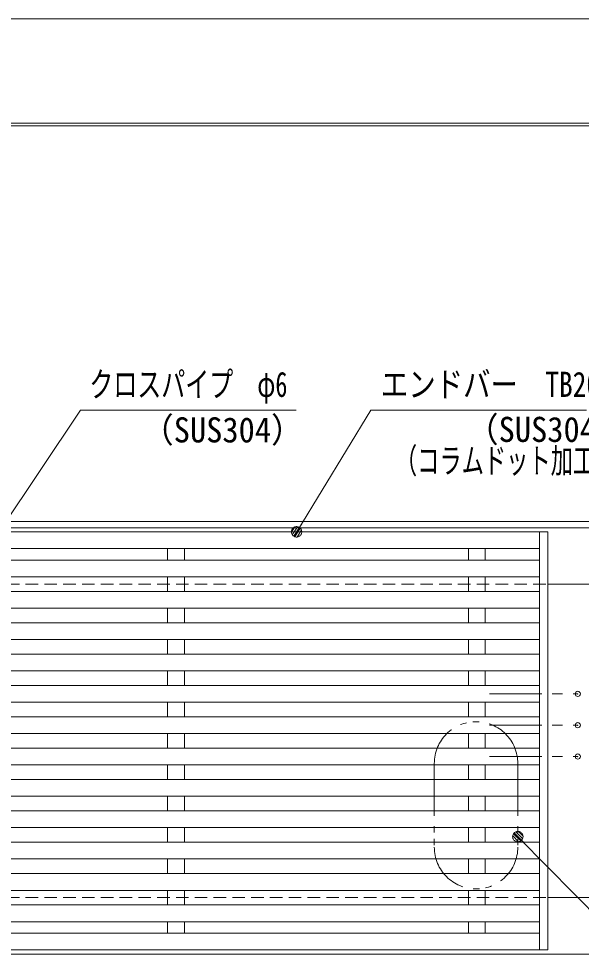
# Model space of a CAD drawing. Units: millimetres, scale not verified. Extents: x -1050 to 1050, y -742 to 742.
# Drawn here: x -259.9 to 9.4, y 293.5 to 742.5 of the extents above; entities that cross this region are included whole.
import ezdxf
from ezdxf.enums import TextEntityAlignment as Align

# ---------------------------------------------------------------- set-up
doc = ezdxf.new("R2010")
doc.units = ezdxf.units.MM
doc.header["$LTSCALE"] = 5
doc.header["$PDMODE"] = 32
doc.header["$PDSIZE"] = 2.5
for name, pattern in [('CHAIN1', [8, 5, -1, 1, -1]), ('DASHED1', [1.8, 1.2, -0.6]), ('DOUBLE_CHAIN1', [8.8, 5, -1, 0.6, -0.6, 0.6, -1])]:
    doc.linetypes.add(name, pattern=pattern)
for name, color, linetype, lineweight in [('0-0_7-図\u3000枠', 4, 'Continuous', 9), ('0-1_寸法注釈', 2, 'Continuous', 9), ('0-2_0', 2, 'Continuous', 9), ('0-3_DEFPOINTS', 134, 'Continuous', 9), ('0-5_枠', 7, 'Continuous', 9), ('0-6_溝開口', 4, 'DASHED1', 9), ('0-7_蓋', 5, 'Continuous', 9), ('0-8_想像線', 134, 'DOUBLE_CHAIN1', 9), ('0-9_中心線', 6, 'CHAIN1', 9)]:
    doc.layers.add(name, color=color, linetype=linetype, lineweight=lineweight)
doc.styles.add('ＭＳ ゴシック', font='')
doc.styles.get('ＭＳ ゴシック').set_extended_font_data('MS Gothic')

# ---------------------------------------------------------------- blocks, each defined once
blk = doc.blocks.new('_Dot')
at = {"layer": '0-2_0'}
for p, q in [((-2.5, 0), (-5, 0)), ((2.445, 0.5), (-2.445, 0.5)), ((1.997, 1.5), (-1.997, 1.5)), ((2.289, -0.995), (-2.289, -0.995)), ((1.499, -1.995), (-1.499, -1.995))]:
    blk.add_line(p, q, dxfattribs=at)
for points in [[(2.5, 0), (2.48, 0.313), (2.421, 0.622), (2.324, 0.92), (2.191, 1.204), (2.023, 1.469), (1.822, 1.711), (1.594, 1.926), (1.34, 2.111), (1.064, 2.262), (0.773, 2.378), (0.468, 2.456), (0.157, 2.495), (-0.157, 2.495), (-0.468, 2.456), (-0.773, 2.378), (-1.064, 2.262), (-1.34, 2.111), (-1.594, 1.926), (-1.822, 1.711), (-2.023, 1.469), (-2.191, 1.204), (-2.324, 0.92), (-2.421, 0.622), (-2.48, 0.313), (-2.5, 0), (0, 0)], [(-2.5, 0), (-2.48, -0.313), (-2.421, -0.622), (-2.324, -0.92), (-2.191, -1.204), (-2.023, -1.469), (-1.822, -1.711), (-1.594, -1.926), (-1.34, -2.111), (-1.064, -2.262), (-0.773, -2.378), (-0.468, -2.456), (-0.157, -2.495), (0.157, -2.495), (0.468, -2.456), (0.773, -2.378), (1.064, -2.262), (1.34, -2.111), (1.594, -1.926), (1.822, -1.711), (2.023, -1.469), (2.191, -1.204), (2.324, -0.92), (2.421, -0.622), (2.48, -0.313), (2.5, 0), (0, 0)]]:
    blk.add_lwpolyline(points, close=True, dxfattribs=at)

msp = doc.modelspace()

# ---------------------------------------------------------------- linework, layer by layer
at = {"layer": '0-0_7-図\u3000枠'}
msp.add_line((-973.75, 691.25), (998.75, 691.25), dxfattribs=at)
msp.add_lwpolyline([(-975, 692.5), (1000, 692.5), (1000, -692.5)], dxfattribs=at)
at = {"layer": '0-1_寸法注釈'}
msp.add_line((141.614, 186.06), (-20.278, 350.529), dxfattribs=at)
for points in [[(-127.119, 555.308), (-230.325, 555.308), (-326.088, 412.436)], [(11.868, 555.308), (-91.339, 555.308), (-126.389, 497.881)]]:
    msp.add_lwpolyline(points, dxfattribs=at)
at = {"layer": '0-3_DEFPOINTS'}
msp.add_lwpolyline([(-1050, -742.5), (-1050, 742.5), (1050, 742.5), (1050, -742.5)], close=True, dxfattribs=at)
for p in [(7.73, 419.534), (7.73, 404.534), (7.73, 389.534)]:
    msp.add_point(p, dxfattribs=at)
at = {"layer": '0-5_枠'}
for p, q in [((-511.649, 502.034), (193.351, 502.034)), ((-508.649, 499.034), (191.515, 499.034)), ((-6.649, 472.034), (193.351, 472.034)), ((-6.649, 322.034), (193.351, 322.034)), ((-508.649, 295.034), (195.187, 295.034))]:
    msp.add_line(p, q, dxfattribs=at)
at = {"layer": '0-6_溝開口'}
for p, q in [((-481.649, 472.034), (-6.649, 472.034)), ((-481.649, 322.034), (-6.649, 322.034))]:
    msp.add_line(p, q, dxfattribs=at)
at = {"layer": '0-7_蓋'}
for p, q in [((-6.649, 497.034), (-506.649, 497.034)), ((-10.649, 497.034), (-10.649, 297.034)), ((-6.649, 497.034), (-6.649, 297.034)), ((-502.649, 489.034), (-10.649, 489.034)), ((-188.649, 489.034), (-188.649, 483.534)), ((-180.649, 489.034), (-180.649, 483.534)), ((-44.649, 489.034), (-44.649, 483.534)), ((-36.649, 489.034), (-36.649, 483.534)), ((-502.649, 483.534), (-10.649, 483.534)), ((-502.649, 475.534), (-10.649, 475.534)), ((-188.649, 475.534), (-188.649, 468.534)), ((-180.649, 475.534), (-180.649, 468.534)), ((-44.649, 475.534), (-44.649, 468.534)), ((-36.649, 475.534), (-36.649, 468.534)), ((-502.649, 468.534), (-10.649, 468.534)), ((-502.649, 460.534), (-10.649, 460.534)), ((-188.649, 460.534), (-188.649, 453.534)), ((-180.649, 460.534), (-180.649, 453.534)), ((-44.649, 460.534), (-44.649, 453.534)), ((-36.649, 460.534), (-36.649, 453.534)), ((-502.649, 453.534), (-10.649, 453.534)), ((-502.649, 445.534), (-10.649, 445.534)), ((-188.649, 445.534), (-188.649, 438.534)), ((-180.649, 445.534), (-180.649, 438.534)), ((-44.649, 445.534), (-44.649, 438.534)), ((-36.649, 445.534), (-36.649, 438.534)), ((-502.649, 438.534), (-10.649, 438.534)), ((-502.649, 430.534), (-10.649, 430.534)), ((-188.649, 430.534), (-188.649, 423.534)), ((-180.649, 430.534), (-180.649, 423.534)), ((-44.649, 430.534), (-44.649, 423.534)), ((-36.649, 430.534), (-36.649, 423.534)), ((-502.649, 423.534), (-10.649, 423.534)), ((-502.649, 415.534), (-10.649, 415.534)), ((-188.649, 415.534), (-188.649, 408.534)), ((-180.649, 415.534), (-180.649, 408.534)), ((-44.649, 415.534), (-44.649, 408.534)), ((-36.649, 415.534), (-36.649, 408.534)), ((-502.649, 408.534), (-10.649, 408.534)), ((-502.649, 400.534), (-10.649, 400.534)), ((-188.649, 400.534), (-188.649, 393.534)), ((-180.649, 400.534), (-180.649, 393.534)), ((-44.649, 400.534), (-44.649, 393.534)), ((-36.649, 400.534), (-36.649, 393.534)), ((-502.649, 393.534), (-10.649, 393.534)), ((-502.649, 385.534), (-10.649, 385.534)), ((-188.649, 378.534), (-188.649, 385.534)), ((-180.649, 378.534), (-180.649, 385.534)), ((-44.649, 378.534), (-44.649, 385.534)), ((-36.649, 378.534), (-36.649, 385.534)), ((-502.649, 378.534), (-10.649, 378.534)), ((-502.649, 370.534), (-10.649, 370.534)), ((-188.649, 363.534), (-188.649, 370.534)), ((-180.649, 363.534), (-180.649, 370.534)), ((-44.649, 363.534), (-44.649, 370.534)), ((-36.649, 363.534), (-36.649, 370.534)), ((-502.649, 363.534), (-10.649, 363.534)), ((-502.649, 355.534), (-10.649, 355.534)), ((-188.649, 348.534), (-188.649, 355.534)), ((-180.649, 348.534), (-180.649, 355.534)), ((-44.649, 348.534), (-44.649, 355.534)), ((-36.649, 348.534), (-36.649, 355.534)), ((-502.649, 348.534), (-10.649, 348.534)), ((-502.649, 340.534), (-10.649, 340.534)), ((-188.649, 333.534), (-188.649, 340.534)), ((-180.649, 333.534), (-180.649, 340.534)), ((-44.649, 333.534), (-44.649, 340.534)), ((-36.649, 333.534), (-36.649, 340.534)), ((-502.649, 333.534), (-10.649, 333.534)), ((-502.649, 325.534), (-10.649, 325.534)), ((-188.649, 318.534), (-188.649, 325.534)), ((-180.649, 318.534), (-180.649, 325.534)), ((-44.649, 318.534), (-44.649, 325.534)), ((-36.649, 318.534), (-36.649, 325.534)), ((-502.649, 318.534), (-10.649, 318.534)), ((-502.649, 310.534), (-10.649, 310.534)), ((-188.649, 305.034), (-188.649, 310.534)), ((-180.649, 305.034), (-180.649, 310.534)), ((-44.649, 305.034), (-44.649, 310.534)), ((-36.649, 305.034), (-36.649, 310.534)), ((-502.649, 305.034), (-10.649, 305.034)), ((-506.649, 297.034), (-6.649, 297.034))]:
    msp.add_line(p, q, dxfattribs=at)
at = {"layer": '0-8_想像線'}
for p, q in [((-60.979, 386.22), (-60.979, 346.22)), ((-20.979, 386.22), (-20.979, 346.22))]:
    msp.add_line(p, q, dxfattribs=at)
for centre, start, end in [((-40.979, 386.22), 0, 180), ((-40.979, 346.22), 180, 0)]:
    msp.add_arc(centre, 20, start, end, dxfattribs=at)
at = {"layer": '0-9_中心線'}
for p, q in [((-34.528, 419.534), (7.73, 419.534)), ((-34.528, 404.534), (7.73, 404.534)), ((-34.528, 389.534), (7.73, 389.534))]:
    msp.add_line(p, q, dxfattribs=at)

# ---------------------------------------------------------------- block references
at = {"layer": '0-1_寸法注釈'}
for p, rotation in [((-126.921, 497.034), 237.88131), ((-20.979, 351.242), 134.54759)]:
    msp.add_blockref('_Dot', p, dxfattribs=dict(at, rotation=rotation))

# ---------------------------------------------------------------- texts
at = {"layer": '0-1_寸法注釈', "color": 7, "style": 'ＭＳ ゴシック'}
for s, height, width, p in [('クロスパイプ\u3000φ6', 12.03, 0.7, (-226.159, 557.995)), ('エンドバー\u3000TB20H', 12.03, 0.8, (-86.561, 557.995)), ('（SUS304）', 12.02, 0.95, (-201.32, 536.204)), ('（SUS304）', 12.02, 0.95, (-45.762, 536.44)), ('（コラムドット加工）', 12.02, 0.65, (-79.854, 521.493))]:
    msp.add_text(s, height=height, dxfattribs=dict(at, width=width)).set_placement(p, align=Align.BOTTOM_LEFT)

doc.saveas('drawing.dxf')
